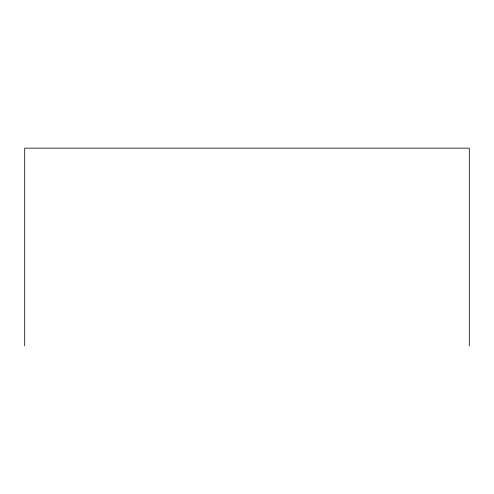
<?xml version="1.0" encoding="UTF-8"?>
<svg xmlns="http://www.w3.org/2000/svg" width="494" height="494" viewBox="0 0 494 494"><rect width="100%" height="100%" fill="white"/><g stroke="black" fill="none" stroke-linecap="round" stroke-linejoin="round"><path stroke-width="0.74" d="M469.3 345.862L469.3 148.138L24.7 148.138L24.7 345.862"/></g></svg>
